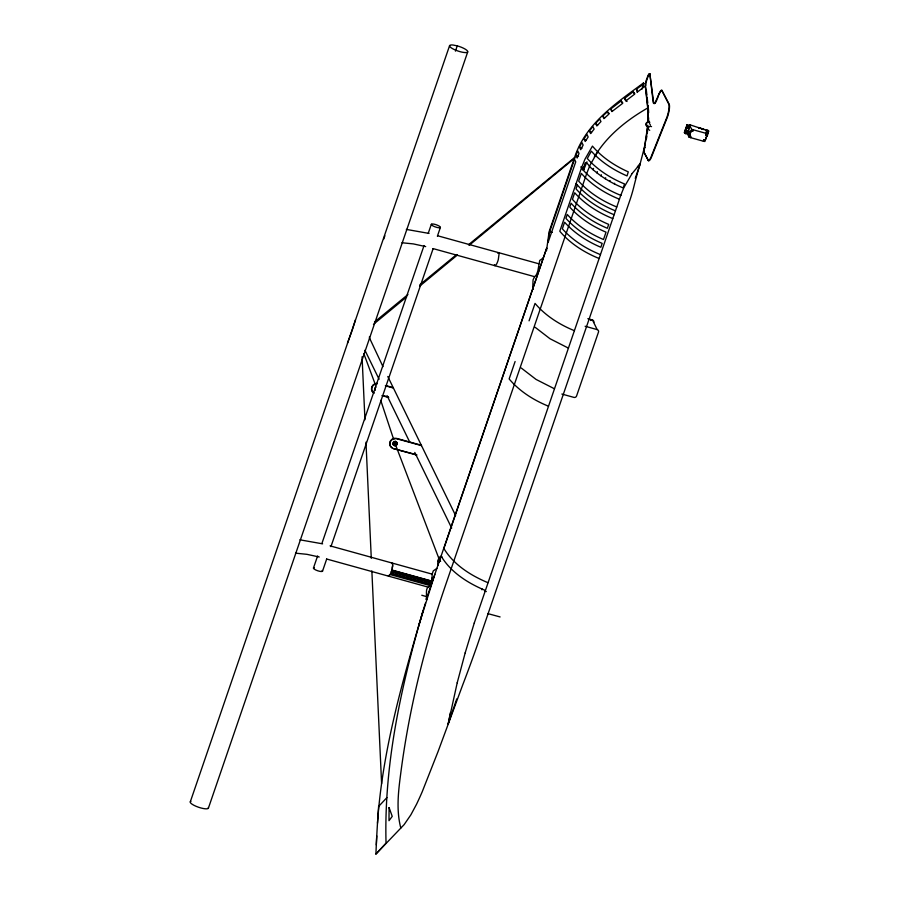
<?xml version="1.0" encoding="UTF-8"?>
<svg xmlns="http://www.w3.org/2000/svg" width="899" height="899" viewBox="0 0 899 899"><rect width="100%" height="100%" fill="white"/><g stroke="black" fill="none" stroke-linecap="round" stroke-linejoin="round"><path stroke-width="1.35" d="M423.137 610.5C401.224 685.993 383.839 764.026 386.042 843.105L375.917 854.05L376.366 843.509A239.179 36.567 89.6 0 1 376.748 835.935L376.76 835.823A241.595 36.926 89.6 0 1 377.49 823.248C382.232 750.631 402.842 680.026 423.137 610.5L425.497 603.027M647.977 120.14L647.707 107.981L645.381 86.798L645.066 86.158L637.796 91.732L636.548 89.17L643.819 83.596L643.504 82.955C616.669 102.744 585.89 123.354 574.843 156.707L549.098 231.773L546.513 250.675M426.946 599.566L426.25 599.363C427.227 596.003 424.969 588.126 428.643 586.946M376.31 844.936L376.748 835.935M580.878 166.843C586.777 177.89 581.473 153.796 589.508 166.484C599.228 175.721 610.814 182.913 623.243 187.925L624.524 183.947C610.567 178.182 597.43 169.821 587.305 158.527L591.328 151.156C601.094 162.034 613.68 170.158 627.041 175.923L628.277 171.866C614.792 165.821 602.027 157.471 592.441 146.11L584.957 159.235L581.619 167.551L559.785 231.234C570.202 243.562 584.249 252.45 599.105 258.496M377.49 823.192L378.603 806.47L386.918 797.593M431.913 579.125L431.464 581.001L391.84 570.022L392.683 565.235L392.481 563.403L391.728 563.167L392.661 564.145M647.606 126.916A67.234 15.519 -74.5 0 1 644.471 147.076L644.178 152.605L648.303 160.415A8.451 1.955 -74.5 0 0 652.202 155.224L667.418 117.106A10.552 2.439 -74.5 0 0 669.182 104.228L661.911 90.507A7.192 1.663 -74.5 0 0 659.124 93.62L656.371 100.07A7.967 1.832 -74.5 0 1 653.18 102.149L649.943 74.415L653.573 102.261A7.967 1.832 -74.5 0 0 655 103.194M392.56 566.651L392.661 565.493M647.774 125.186L644.718 146.267L639.683 165.573A77.415 17.924 -74.5 0 0 634.098 185.745A39.005 9.001 -74.5 0 1 629.862 200.275L476.998 646.066A404.314 93.294 -74.5 0 1 462.873 684.476L438.128 751.384L422.193 791.828A151.212 34.892 -74.5 0 1 416.54 804.257L410.843 814.865L404.123 824.641L375.917 854.05M644.74 147.784L644.864 147.189L644.077 149.571M549.682 231.65L548.087 242.472L575.742 161.842L574.495 159.28L549.682 231.65L552.323 232.38M432.138 577.81L431.925 579.035M392.267 568.269L392.537 566.763M432.116 577.945L432.093 574.36L433.273 570.887L436.869 568.382M383.783 238.999L384.884 235.774M456.759 698.894L448.174 723.931L457.22 682.746M448.185 723.909L450.455 712.491M686.937 130.928L685.319 131.782M705.693 134.423L706.007 133.445M439.544 560.695L440.027 559.167M457.209 682.791L465.176 652.876M418.563 626.176L434.858 574.247M465.165 652.91L474.256 623.041M431.037 582.372L431.464 581.001M431.071 582.26L429.891 585.507M431.014 582.451L391.391 571.483L390.75 573.202L430.363 584.17M438.656 559.313C437.026 566.584 441.443 555.2 438.656 559.313L439.825 559.706M440.117 558.144L439.105 562.178M439.993 560.347L439.645 561.347M474.245 623.074L620.816 195.173M690.668 137.671L689.027 137.109L689.544 135.558L690.96 136.479L690.668 137.671L703.344 141.188L703.647 140.098M706.445 137.075L706.052 138.839L706.221 137.244M500.091 616.939L487.921 613.635M706.738 136.243C708.772 127.928 707.58 139.266 706.232 135.502M190.285 801.874L449.601 45.613M351.846 331.27L347.475 343.081M352.262 330.045L355.442 319.842M455.433 51.142L457.243 45.86L452.939 45.006A9.586 2.36 18.9 0 0 455.388 50.041L457.703 50.928A9.586 2.36 18.9 0 0 467.761 51.614A9.586 2.36 18.9 0 0 457.243 45.86M208.388 808.19L467.716 51.928M313.459 568.056L317.605 555.953M321.887 543.502L424.047 245.539M428.317 233.088L431.34 224.289M322.516 571.213L326.663 559.111M330.933 546.659L433.104 248.697M437.375 236.246L440.386 227.447A4.798 1.18 18.9 0 0 434.015 224.143A4.798 1.18 18.9 0 0 433.183 226.02A4.798 1.18 18.9 0 0 440.386 227.447M394.38 445.443L395.706 441.566M426.25 599.363L546.727 248.012L443.87 548.502M515.105 361.51L509.137 378.94C519.555 391.279 533.601 400.156 548.457 406.202M529.062 320.831L535.04 303.401C545.457 315.729 559.504 324.618 574.36 330.663M577.349 185.037L576.023 188.902C586.35 200.466 599.824 208.928 614.118 214.726M642.336 86.371L643.504 82.955M641.875 89.282L643.819 83.596M648.01 122.129A67.234 15.519 -74.5 0 0 647.943 108.183L645.415 85.405A4.832 1.113 -74.5 0 1 646.37 80.146L647.482 76.898A5.012 1.157 -74.5 0 1 649.943 74.415M647.134 79.168L647.876 77.011A5.012 1.157 -74.5 0 1 650.337 74.527M481.943 589.8L482.201 589.025M635.256 178.339L640.234 163.809L632.098 173.563M689.027 137.109L687.342 133.659C684.442 135.344 683.802 130.018 685.24 131.872M686.802 130.467L685.139 130.265L686.195 127.197L687.432 128.018L688.252 126.793L686.476 126.388L688.376 127.051L687.286 128.299L686.195 127.287M686.476 126.388L686.993 124.86L689.87 125.646L688.409 129.917M684.465 132.861L684.993 131.411M685.274 130.512L686.319 127.456M686.6 126.647L686.993 124.86M688.443 128.613L689.769 124.736L705.715 130.04C708.963 128.388 709.131 134.075 707.558 131.636M687.477 133.333L689.949 134.715L687.477 133.333L688.196 131.254L690.623 131.501L690.881 132.007L688.196 131.254M687.342 133.659L689.994 125.905L687.117 125.107M689.69 134.209L690.623 131.501M689.994 125.905L691.679 129.366L689.544 135.558M692.96 130.894L693.331 129.928M708.715 131.097L705.839 130.299L707.524 133.749L704.872 141.503L703.344 141.188M708.064 132.367L708.592 130.838M421.788 595.25L427.16 596.824M647.898 160.303A8.451 1.955 -74.5 0 0 651.809 155.111L667.024 116.994A10.552 2.439 -74.5 0 0 668.777 104.115L661.911 90.507M575.922 155.437L577.754 150.875L579.001 153.437L577.169 157.999L575.922 155.437L578.518 156.302M583.665 169.978L581.586 167.641L583.665 169.978L586.946 161.798M620.804 195.218L623.827 187.677L632.109 173.529M583.822 166.562L582.664 169.54C592.992 181.092 606.454 189.554 620.748 195.341M593.014 169.697L593.542 168.394M596.846 172.833L597.341 171.63M600.948 175.856L601.386 174.777M605.263 178.744L605.656 177.777M609.758 181.429L610.095 180.598M614.354 183.913L614.635 183.227M706.153 132.569L707.165 131.771L708.187 132.625M657.315 98.89L659.124 93.62M428.654 586.946L429.756 585.474L390.099 574.562L390.616 573.495L430.228 584.474M579.473 147.144L581.889 142.514L583.136 145.076L580.72 149.706L579.473 147.144L581.945 148.256M597.666 151.774L590.07 165.101L586.8 173.237L444.949 586.923A1058.617 996.665 -26 0 0 428.958 637.885C416.349 682.262 406.674 727.505 400.752 773.275C398.358 791.345 396.111 810.111 400.808 828.024M388.278 575.911L390.087 574.585M583.979 138.94L586.935 134.412L588.182 136.963L585.227 141.503L583.979 138.94L586.317 140.289M594.318 156.977C606.881 135.839 626.648 120.095 647.707 107.981M689.769 124.736L689.87 125.646M687.106 132.479L687.218 133.4L684.341 132.602M589.351 131.029L592.879 126.568L594.127 129.13L590.609 133.591L589.351 131.029L591.542 132.591M685.139 130.265C688.184 128.568 686.454 134.625 684.869 131.074M703.715 140.222L705.4 139.952M595.599 123.399L599.712 119.005L600.959 121.567L596.846 125.961L595.599 123.399L597.633 125.141M637.425 166.821L640.234 163.809M497.72 253.181L498.574 252.641L499.102 253.709L498.304 259.553A6.799 1.573 -74.5 0 1 496.574 264.092L494.967 265.744L494.45 264.677M607.432 111.734L608.679 114.297L603.948 118.623L602.701 116.061L607.432 111.734L609.297 113.634M406.663 296.906L374.265 323.662A12.249 2.832 -74.5 0 0 373.478 324.517M419.619 286.208L457.422 254.99M469.3 245.18L575.135 157.763M374.433 322.078L407.944 294.535M419.833 284.758L456.58 254.552M468.469 244.786L574.394 157.73M707.771 133.209L707.03 133.535M707.895 133.457L707.153 133.782M621.164 100.969L622.423 103.531L611.904 111.588L610.657 109.037L621.164 100.969L622.838 103.037M633.211 91.743L634.458 94.294L625.76 100.969L624.513 98.407L633.211 91.743L634.874 93.811M543.311 257.968L539.715 260.474L537.917 270.532A6.799 1.573 -74.5 0 1 536.186 275.06L534.647 276.69L432.992 248.573M692.758 130.939L691.151 130.917L693.062 130.703M703.85 140.053L704.614 139.727M401.954 242.752L413.36 243.91L425.688 246.596M295.513 553.166L306.919 554.323L319.246 557.009M406.326 229.402L429.048 233.425M299.895 539.816L322.606 543.839M646.37 80.146L646.763 80.258A4.832 1.113 -74.5 0 0 646.201 82.202M645.415 85.405L645.808 85.506A4.832 1.113 -74.5 0 1 645.931 83.618M656.371 100.07L656.764 100.171A7.967 1.832 -74.5 0 1 655.337 102.812M647.943 108.183L648.336 108.296A67.234 15.519 -74.5 0 1 648.629 112.723M698.354 127.534L704.108 129.512L698.321 127.591M691.679 129.366L707.524 133.749M705.839 134.872L707.052 135.434L705.726 134.704M644.178 152.605L648.303 160.415M437.869 235.83L538.861 263.8M533.388 289.152L532.691 288.95L533.073 279.847L534.59 276.712M587.822 318.707L592.486 319.999L597.172 329.596A2.113 1.989 -26 0 1 598.487 332.079L576.574 395.998A2.113 1.989 -26 0 1 573.922 397.392L561.864 394.054M585.114 326.258L597.172 329.596M386.503 385.772L393.223 387.626M385.345 385.783L393.402 388.008M384.469 395.976L388.503 397.1M381.974 395.616L388.694 397.482M392.009 447.702A5.36 5.057 -26 0 1 396.628 438.397L421.316 445.23M416.833 455.096L393.447 448.612A5.36 5.057 -26 0 1 390.099 442.308A5.36 5.057 -26 0 1 396.819 438.779L421.496 445.612M416.642 454.714L393.447 448.612M442.083 556.975L439.791 556.953A3.169 0.73 -74.5 0 0 438.476 559.054A3.169 0.73 -74.5 0 0 437.858 562.572L437.925 565.291M438.903 559.167L439.544 560.178L395.043 443.51M439.251 560.65L439.847 560.807L439.229 559.538M439.409 560.965L440.6 561.302M330.079 545.862L432.43 574.214M485.022 591.205L486.314 591.564M431.396 581.192L391.784 570.224L391.335 571.663L430.936 582.687M326.551 558.987L428.138 587.114M706.76 133.513L706.412 133.524M619.422 199.218C605.128 193.431 591.654 184.958 581.338 173.406L578.675 181.16C589.002 192.712 602.476 201.174 616.759 206.972M615.433 210.838C600.577 204.803 586.53 195.915 576.124 183.587M612.792 218.592C598.498 212.805 585.024 204.331 574.697 192.779L572.438 199.364C582.316 210.422 595.093 218.659 608.69 224.402L607.353 228.279C593.756 222.536 580.979 214.288 571.101 203.241L569.775 207.107C579.653 218.165 592.43 226.413 606.027 232.156L603.51 239.516C589.913 233.774 577.136 225.525 567.258 214.468L565.921 218.345C575.798 229.402 588.575 237.651 602.173 243.382L600.847 247.259C587.249 241.516 574.472 233.268 564.594 222.222L562.336 228.807C572.663 240.359 586.137 248.832 600.442 254.619M568.382 348.093L550.008 338.743L535.085 327.247M554.436 388.773L536.062 379.423L521.139 367.927M487.943 582.687C470.66 575.45 453.579 564.718 443.758 548.3M485.291 590.429C468.008 583.193 450.916 572.461 441.094 556.054M602.701 116.061L604.566 117.96M624.513 98.407L627.019 101.508M610.657 109.037L612.32 111.105M590.508 319.448L590.89 320.179M649.067 121.702L648.539 119.972A67.234 15.519 -74.5 0 0 648.629 117.78M648.943 122.118L649.381 123.017M649.876 124.017L650.382 125.073M647.685 126.118L647.718 126.208A2.113 1.989 -26 0 1 646.505 123.478A2.113 1.989 -26 0 1 649.539 122.545M369.489 336.676A8.439 1.944 -74.5 0 0 369.455 337.867L382.974 366.635M387.795 376.512L455.624 515.577M364.938 350.25L379.086 379.266M387.087 395.661L409.854 442.342M414.776 452.433L451.691 528.118M395.796 441.757L395.605 441.375A2.113 1.989 -26 0 0 395.077 441.297M394.279 445.252L394.47 445.634A2.113 1.989 -26 0 0 397.178 443.207A2.113 1.989 -26 0 0 393.751 442.252A2.113 1.989 -26 0 0 394.47 445.634M706.614 135.861L706.861 136.502M363.803 353.599L375.4 384.75M380.749 400.403L393.74 439.589M369.534 338.766L369.725 339.462M636.548 89.17L637.177 92.462M646.257 89.529L646.853 94.889M647.156 97.575L647.752 102.935M648.044 105.621L648.336 108.296M362.061 356.779L364.949 419.766M365.972 442.162L371.287 558.324M371.86 570.921L381.603 783.67M659.787 93.091A7.192 1.663 -74.5 0 1 662.305 90.619M647.572 130.805A67.234 15.519 -74.5 0 1 647.235 133.412M646.842 136.064A67.234 15.519 -74.5 0 1 646.415 138.783M373.827 392.852A5.36 5.057 -26 0 1 377.086 383.345M374.006 393.234A5.36 5.057 -26 0 1 377.265 383.727M375.377 390.245A2.113 1.989 -26 0 1 376.007 387.087M393.301 442.477A2.113 1.989 -26 0 1 396.819 442.375A2.113 1.989 -26 0 1 395.279 445.488A2.113 1.989 -26 0 1 393.054 442.96M396.931 443.859A2.113 1.989 -26 0 1 396.324 444.758M395.358 445.263A2.113 1.989 -26 0 1 393.38 444.713M322.145 570.46A4.798 1.18 18.9 0 1 317.516 570.708A4.798 1.18 18.9 0 1 314.313 567.718M208.332 807.516A9.586 2.36 18.9 0 1 198.387 807.19A9.586 2.36 18.9 0 1 190.846 801.414M649.719 130.299A2.113 1.989 -26 0 1 648.505 127.568A2.113 1.989 -26 0 1 651.539 126.635M647.595 126.59A2.54 2.382 -26 0 1 646.134 123.32A2.54 2.382 -26 0 1 649.775 122.197M590.441 320.493A2.113 1.989 -26 0 1 593.801 322.483M389.087 807.594L388.997 820.697L392.234 816.382L389.087 807.594"/></g></svg>
